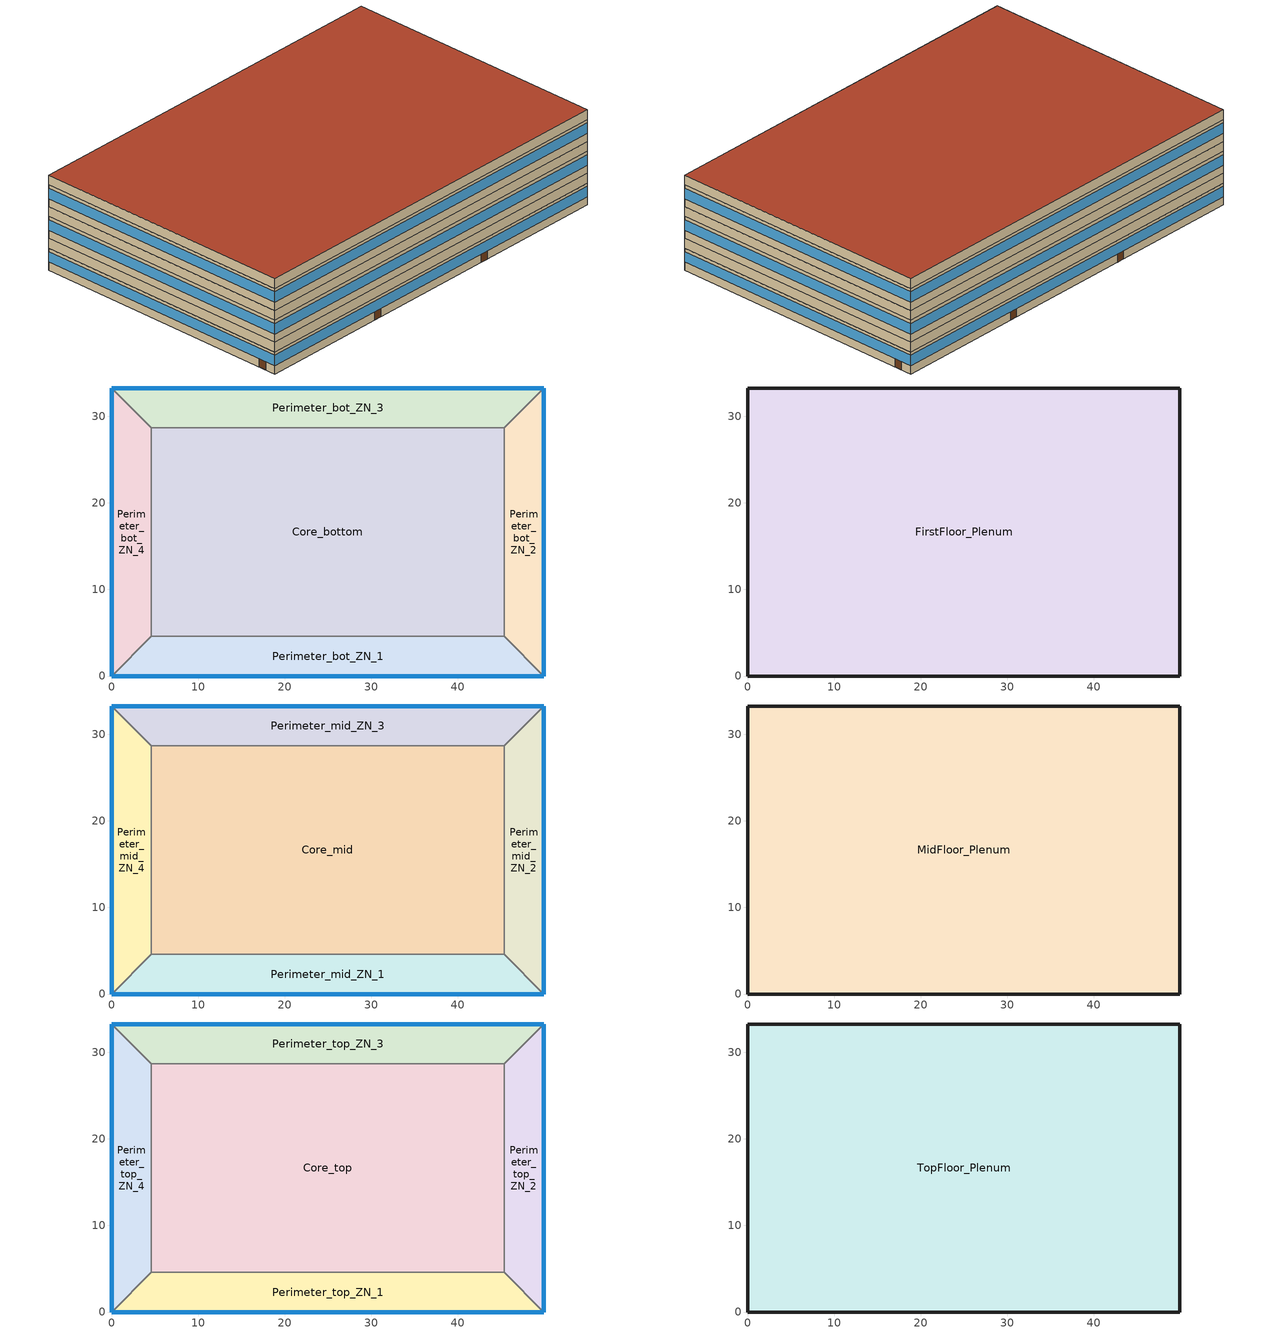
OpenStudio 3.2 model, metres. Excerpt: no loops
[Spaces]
Core_bottom
 floor ground (Foundation F 126 Perim 0 Area 98354): 45.34,28.7 45.34,4.57 4.57,4.57 4.57,28.7 z0
 wall to Perimeter_bot_ZN_1: 4.57,4.57 45.34,4.57 z0:2.74
 wall to Perimeter_bot_ZN_2: 45.34,4.57 45.34,28.7 z0:2.74
 wall to Perimeter_bot_ZN_4: 4.57,28.7 4.57,4.57 z0:2.74
 wall to Perimeter_bot_ZN_3: 45.34,28.7 4.57,28.7 z0:2.74
Perimeter_bot_ZN_2
 floor ground (Foundation F 126 Perim 3327 Area 13126): 49.91,33.27 49.91,0 45.34,4.57 45.34,28.7 z0
 wall outside: 49.91,0 49.91,33.27 z0:2.74
 wall to Perimeter_bot_ZN_1: 45.34,4.57 49.91,0 z0:2.74
 wall to Perimeter_bot_ZN_3: 49.91,33.27 45.34,28.7 z0:2.74
 window: 49.91,0 49.91,33.27 z1.02:2.33
 door: 49.91,30.99 49.91,31.9 z0:2.13
Perimeter_bot_ZN_3
 floor ground (Foundation F 126 Perim 4991 Area 20734): 49.91,33.27 45.34,28.7 4.57,28.7 0,33.27 z0
 wall outside: 49.91,33.27 0,33.27 z0:2.74
 wall to Perimeter_bot_ZN_4: 0,33.27 4.57,28.7 z0:2.74
 window: 49.91,33.27 0,33.27 z1.02:2.33
 door: 33.94,33.27 33.03,33.27 / 16.84,33.27 15.93,33.27 z0:2.13
Perimeter_bot_ZN_1
 floor ground (Foundation F 126 Perim 4991 Area 20734): 45.34,4.57 49.91,0 0,0 4.57,4.57 z0
 wall outside: 0,0 49.91,0 z0:2.74
 wall to Perimeter_bot_ZN_4: 4.57,4.57 0,0 z0:2.74
 window: 0,0 49.91,0 z1.02:2.33
 door: 15.98,0 16.9,0 / 33.01,0 33.93,0 z0:2.13
Perimeter_bot_ZN_4
 floor ground (Foundation F 126 Perim 3327 Area 13125): 0,33.27 4.57,28.7 4.57,4.57 0,0 z0
 wall outside: 0,33.27 0,0 z0:2.74
 window: 0,33.27 0,0 z1.02:2.33
 door: 0,2.28 0,1.37 z0:2.13
FirstFloor_Plenum
 floor to Perimeter_bot_ZN_3: 49.91,33.27 45.34,28.7 4.57,28.7 0,33.27 z2.74
 floor to Perimeter_bot_ZN_1: 45.34,4.57 49.91,0 0,0 4.57,4.57 z2.74
 floor to Core_bottom: 45.34,28.7 45.34,4.57 4.57,4.57 4.57,28.7 z2.74
 floor to Perimeter_bot_ZN_4: 0,33.27 4.57,28.7 4.57,4.57 0,0 z2.74
 floor to Perimeter_bot_ZN_2: 49.91,33.27 49.91,0 45.34,4.57 45.34,28.7 z2.74
 wall outside: 0,33.27 0,0 49.91,0 49.91,33.27 0,33.27 z2.74:3.96
Perimeter_mid_ZN_4
 floor to FirstFloor_Plenum: 0,33.27 4.57,28.7 4.57,4.57 0,0 z3.96
 wall outside: 0,33.27 0,0 z3.96:6.71
 wall to Perimeter_mid_ZN_3: 4.57,28.7 0,33.27 z3.96:6.71
 wall to Core_mid: 4.57,4.57 4.57,28.7 z3.96:6.71
 wall to Perimeter_mid_ZN_1: 0,0 4.57,4.57 z3.96:6.71
 window: 0,33.27 0,0 z4.98:6.29
Perimeter_mid_ZN_1
 floor to FirstFloor_Plenum: 45.34,4.57 49.91,0 0,0 4.57,4.57 z3.96
 wall outside: 0,0 49.91,0 z3.96:6.71
 wall to Core_mid: 45.34,4.57 4.57,4.57 z3.96:6.71
 wall to Perimeter_mid_ZN_2: 49.91,0 45.34,4.57 z3.96:6.71
 window: 0,0 49.91,0 z4.98:6.29
Perimeter_mid_ZN_2
 floor to FirstFloor_Plenum: 49.91,33.27 49.91,0 45.34,4.57 45.34,28.7 z3.96
 wall outside: 49.91,0 49.91,33.27 z3.96:6.71
 wall to Perimeter_mid_ZN_3: 49.91,33.27 45.34,28.7 z3.96:6.71
 wall to Core_mid: 45.34,28.7 45.34,4.57 z3.96:6.71
 window: 49.91,0 49.91,33.27 z4.98:6.29
Core_mid
 floor to FirstFloor_Plenum: 45.34,28.7 45.34,4.57 4.57,4.57 4.57,28.7 z3.96
 wall to Perimeter_mid_ZN_3: 45.34,28.7 4.57,28.7 z3.96:6.71
Perimeter_mid_ZN_3
 floor to FirstFloor_Plenum: 49.91,33.27 45.34,28.7 4.57,28.7 0,33.27 z3.96
 wall outside: 49.91,33.27 0,33.27 z3.96:6.71
 window: 49.91,33.27 0,33.27 z4.98:6.29
MidFloor_Plenum
 floor to Perimeter_mid_ZN_3: 49.91,33.27 45.34,28.7 4.57,28.7 0,33.27 z6.71
 floor to Perimeter_mid_ZN_4: 0,33.27 4.57,28.7 4.57,4.57 0,0 z6.71
 floor to Core_mid: 45.34,28.7 45.34,4.57 4.57,4.57 4.57,28.7 z6.71
 floor to Perimeter_mid_ZN_2: 49.91,33.27 49.91,0 45.34,4.57 45.34,28.7 z6.71
 floor to Perimeter_mid_ZN_1: 45.34,4.57 49.91,0 0,0 4.57,4.57 z6.71
 wall outside: 0,33.27 0,0 49.91,0 49.91,33.27 0,33.27 z6.71:7.92
Perimeter_top_ZN_3
 floor to MidFloor_Plenum: 49.91,33.27 45.34,28.7 4.57,28.7 0,33.27 z7.92
 wall outside: 49.91,33.27 0,33.27 z7.92:10.67
 wall to Perimeter_top_ZN_4: 0,33.27 4.57,28.7 z7.92:10.67
 wall to Core_top: 4.57,28.7 45.34,28.7 z7.92:10.67
 wall to Perimeter_top_ZN_2: 45.34,28.7 49.91,33.27 z7.92:10.67
 window: 49.91,33.27 0,33.27 z8.95:10.25
Perimeter_top_ZN_4
 floor to MidFloor_Plenum: 0,33.27 4.57,28.7 4.57,4.57 0,0 z7.92
 wall outside: 0,33.27 0,0 z7.92:10.67
 wall to Perimeter_top_ZN_1: 0,0 4.57,4.57 z7.92:10.67
 wall to Core_top: 4.57,4.57 4.57,28.7 z7.92:10.67
 window: 0,33.27 0,0 z8.95:10.25
Core_top
 floor to MidFloor_Plenum: 45.34,28.7 45.34,4.57 4.57,4.57 4.57,28.7 z7.92
 wall to Perimeter_top_ZN_1: 4.57,4.57 45.34,4.57 z7.92:10.67
 wall to Perimeter_top_ZN_2: 45.34,4.57 45.34,28.7 z7.92:10.67
Perimeter_top_ZN_2
 floor to MidFloor_Plenum: 49.91,33.27 49.91,0 45.34,4.57 45.34,28.7 z7.92
 wall outside: 49.91,0 49.91,33.27 z7.92:10.67
 wall to Perimeter_top_ZN_1: 45.34,4.57 49.91,0 z7.92:10.67
 window: 49.91,0 49.91,33.27 z8.95:10.25
Perimeter_top_ZN_1
 floor to MidFloor_Plenum: 45.34,4.57 49.91,0 0,0 4.57,4.57 z7.92
 wall outside: 0,0 49.91,0 z7.92:10.67
 window: 0,0 49.91,0 z8.95:10.25
TopFloor_Plenum
 floor to Perimeter_top_ZN_4: 0,33.27 4.57,28.7 4.57,4.57 0,0 z10.67
 floor to Perimeter_top_ZN_2: 49.91,33.27 49.91,0 45.34,4.57 45.34,28.7 z10.67
 floor to Core_top: 45.34,28.7 45.34,4.57 4.57,4.57 4.57,28.7 z10.67
 floor to Perimeter_top_ZN_3: 49.91,33.27 45.34,28.7 4.57,28.7 0,33.27 z10.67
 floor to Perimeter_top_ZN_1: 45.34,4.57 49.91,0 0,0 4.57,4.57 z10.67
 wall outside: 0,33.27 0,0 49.91,0 49.91,33.27 0,33.27 z10.67:11.89
 roof outside: 49.91,0 49.91,33.27 0,33.27 0,0 z11.89
[Site]
Buffalo Niagara Intl AP_NY_USA: Latitude {deg}=42.93; Longitude {deg}=-78.73; Time Zone {hr}=-5; Elevation {m}=215; Terrain=City
[Building]
-MediumOffice-ASHRAE 169-2013-5A created: 2021-03-07 23:30:32 -0800: North Axis {deg}=0; Default Construction Set=90.1-2010 - MedOffice - ASHRAE 169-2013-5A; Standards Number of Stories=3; Standards Number of Above Ground Stories=3; Standards Building Type=MediumOffice
[ClimateZones]
Climate Zone Institution Name 1=ASHRAE; Climate Zone Document Name 1=ANSI/ASHRAE Standard 169; Climate Zone Document Year 1=2006; Climate Zone Value 1=5A
[Site:WaterMainsTemperature]
Calculation Method=Correlation; Annual Average Outdoor Air Temperature {C}=8.96667; Maximum Difference In Monthly Average Outdoor Air Temperatures {deltaC}=26.2
[SizingPeriod:DesignDay] Barometric Pressure {Pa}=98769; Sky Clearness=0; Rain Indicator=0; Snow Indicator=0; Day of Month=21; Daylight Saving Time Indicator=0; Humidity Indicating Type=Wetbulb; Dry-Bulb Temperature Range Modifier Type=DefaultMultipliers
Name | Maximum Dry-Bulb Temperature {C} | Daily Dry-Bulb Temperature Range {deltaC} | Humidity Indicating Conditions at Maximum Dry-Bulb | Wind Speed {m/s} | Wind Direction {deg} | Month | Day Type | Solar Model Indicator | ASHRAE Taub | ASHRAE Taud
Buffalo.Niagara.Intl.AP_NY_USA Ann Clg .4% Condns DB=>MWB | 30.3 | 9.3 | 21.8 | 5.7 | 240 | 7 | SummerDesignDay | ASHRAETau | 0.462 | 2.001
Buffalo.Niagara.Intl.AP_NY_USA Ann Htg 99.6% Condns DB | -16.3 | 0 | -16.3 | 5.1 | 270 | 1 | WinterDesignDay | ASHRAEClearSky
[Site:GroundTemperature:FCfactorMethod]
January Ground Temperature {C}=9.7; February Ground Temperature {C}=6; March Ground Temperature {C}=-2.2; April Ground Temperature {C}=-3.4; May Ground Temperature {C}=-4.2; June Ground Temperature {C}=2.7; July Ground Temperature {C}=7.5; August Ground Temperature {C}=13.7; September Ground Temperature {C}=18.6; October Ground Temperature {C}=22; November Ground Temperature {C}=20.7; December Ground Temperature {C}=16.5
[Material:NoMass] Thermal Absorptance=0.9; Solar Absorptance=0.7
Name | Roughness | Thermal Resistance {m2-K/W} | Visible Absorptance
CP02 CARPET PAD | VeryRough | 0.21648 | 0.8
Typical Insulation R-10.94 | Smooth | 1.92744 | 0.7
Typical Carpet Pad | Smooth | 0.21648 | 0.8
Typical Insulation R-13.45 | Smooth | 2.368 | 0.7
Typical Insulation R-19.72 | Smooth | 3.4722 | 0.7
Typical Insulation R-0.58 | Smooth | 0.101875 | 0.7
Typical Insulation R-1.15 | Smooth | 0.202527 | 0.7
[Material]
Name | Roughness | Thickness {m} | Conductivity {W/m-K} | Density {kg/m3} | Specific Heat {J/kg-K} | Thermal Absorptance | Solar Absorptance | Visible Absorptance
100mm Normalweight concrete floor | MediumSmooth | 0.1016 | 2.31 | 2322 | 832
G01 13mm gypsum board | Smooth | 0.0127 | 0.16 | 800 | 1090 | 0.9 | 0.7 | 0.5
4 in. Normalweight Concrete Floor | MediumRough | 0.1016 | 2.31 | 2322 | 832 | 0.9 | 0.7 | 0.7
25mm Stucco | Smooth | 0.0254 | 0.72 | 1856 | 840 | 0.9 | 0.7 | 0.7
5/8 in. Gypsum Board | MediumSmooth | 0.0159 | 0.16 | 800 | 1090 | 0.9 | 0.7 | 0.7
Roof Membrane | VeryRough | 0.0095 | 0.16 | 1121.29 | 1460 | 0.9 | 0.7 | 0.7
Metal Roof Surface; F08 Metal surface | Smooth | 0.0008 | 45.28 | 7824 | 500 | 0.9 | 0.7 | 0.7
6 in. Normalweight Concrete Floor | MediumRough | 0.1524 | 2.31 | 2322 | 832 | 0.9 | 0.7 | 0.7
8 in. Concrete Block Basement Wall | MediumRough | 0.2032 | 1.326 | 1842 | 912 | 0.9 | 0.7 | 0.7
G05 25mm wood | MediumSmooth | 0.0254 | 0.15 | 608 | 1630 | 0.9 | 0.5 | 0.5
Acoustic Tile - 1/2 in. | MediumSmooth | 0.0127 | 0.0576335 | 288.332 | 795.492 |  | 0 | 0
Std Wood 6inch | MediumSmooth | 0.15 | 0.12 | 540 | 1210 | 0.9 | 0.7 | 0.7
[Construction:FfactorGroundFloor] F-Factor {W/m-K}=1.26344
Name | Area {m2} | PerimeterExposed {m}
Foundation F 126 Perim 0 Area 98354 | 983.537 | 0
Foundation F 126 Perim 3327 Area 13126 | 131.262 | 33.2738
Foundation F 126 Perim 4991 Area 20734 | 207.338 | 49.911
Foundation F 126 Perim 3327 Area 13125 | 131.254 | 33.2738
[DefaultConstructionSet]
Name | Default Exterior Surface Constructions | Default Interior Surface Constructions | Default Ground Contact Surface Constructions | Default Exterior SubSurface Constructions | Default Interior SubSurface Constructions | Interior Partition Construction
90.1-2010 - MedOffice - ASHRAE 169-2013-5A | Default Surface Constructions 1 | Default Surface Constructions 2 | Default Surface Constructions 3 | Default Sub Surface Constructions 1 | Default Sub Surface Constructions 2 | Typical Interior Partition
90.1-2010 - MedOffice - Plenum - ASHRAE 169-2013-5A | Default Surface Constructions 4 | Default Surface Constructions 5 | Default Surface Constructions 6 | Default Sub Surface Constructions 3 | Default Sub Surface Constructions 4
[DefaultSurfaceConstructions]
Name | Floor Construction | Wall Construction | Roof Ceiling Construction
Default Surface Constructions 1 | Typical Insulated Exterior Mass Floor R-13.51 | Typical Insulated Steel Framed Exterior Wall R-15.63 | Typical IEAD Roof R-20.83
Default Surface Constructions 2 | Typical Interior Floor | Typical Interior Wall | Typical Interior Ceiling
Default Surface Constructions 3 | Typical Insulated Carpeted 6in Slab Floor | Typical Insulated Basement Mass Wall
Default Surface Constructions 4; Default Surface Constructions 6
Default Surface Constructions 5 | Plenum Acoustical Tile
[Construction]
Typical Insulated Exterior Mass Floor R-13.51: Typical Insulation R-10.94, 4 in. Normalweight Concrete Floor, Typical Carpet Pad
Typical Insulated Steel Framed Exterior Wall R-15.63: 25mm Stucco, 5/8 in. Gypsum Board, Typical Insulation R-13.45, 5/8 in. Gypsum Board
Typical IEAD Roof R-20.83: Roof Membrane, Typical Insulation R-19.72, Metal Roof Surface
Typical Interior Floor: 100mm Normalweight concrete floor, CP02 CARPET PAD
Typical Interior Wall: G01 13mm gypsum board, G01 13mm gypsum board
Typical Interior Ceiling: CP02 CARPET PAD, 100mm Normalweight concrete floor
Typical Insulated Carpeted 6in Slab Floor: 6 in. Normalweight Concrete Floor, Typical Carpet Pad
Typical Insulated Basement Mass Wall: 8 in. Concrete Block Basement Wall
U 0.52 SHGC 0.40 Dbl Ref-D Clr 6mm/13mm Air: REF D CLEAR 6MM, AIR 13MM, CLEAR 6MM
Typical Insulated Metal Door R-1.43: F08 Metal surface, Typical Insulation R-0.58
U 0.72 SHGC 0.25 Sgl Ref-B-M Tint 6mm: REF B TINT MID 6MM
Typical Overhead Door R-2.0: Typical Insulation R-1.15
U 1.17 SHGC 0.49 Sgl Ref-D Clr 6mm: REF D CLEAR 6MM
Typical Interior Window: Clear 3mm
Typical Interior Door; Typical Interior Partition: G05 25mm wood
Plenum Acoustical Tile: Acoustic Tile - 1/2 in.
InteriorFurnishings: Std Wood 6inch
[DefaultSubSurfaceConstructions]
Name | Fixed Window Construction | Operable Window Construction | Door Construction | Glass Door Construction | Overhead Door Construction | Skylight Construction | Tubular Daylight Dome Construction | Tubular Daylight Diffuser Construction
Default Sub Surface Constructions 1 | U 0.52 SHGC 0.40 Dbl Ref-D Clr 6mm/13mm Air | U 0.52 SHGC 0.40 Dbl Ref-D Clr 6mm/13mm Air | Typical Insulated Metal Door R-1.43 | U 0.72 SHGC 0.25 Sgl Ref-B-M Tint 6mm | Typical Overhead Door R-2.0 | U 1.17 SHGC 0.49 Sgl Ref-D Clr 6mm | Typical Interior Window | Typical Interior Window
Default Sub Surface Constructions 2 | Typical Interior Window | Typical Interior Window | Typical Interior Door
Default Sub Surface Constructions 3; Default Sub Surface Constructions 4
[WindowMaterial:Glazing] Optical Data Type=SpectralAverage; Infrared Transmittance at Normal Incidence=0; Front Side Infrared Hemispherical Emissivity=0.84; Conductivity {W/m-K}=0.9; Dirt Correction Factor for Solar and Visible Transmittance=1; Solar Diffusing=No
Name | Thickness {m} | Solar Transmittance at Normal Incidence | Front Side Solar Reflectance at Normal Incidence | Back Side Solar Reflectance at Normal Incidence | Visible Transmittance at Normal Incidence | Front Side Visible Reflectance at Normal Incidence | Back Side Visible Reflectance at Normal Incidence | Back Side Infrared Hemispherical Emissivity
REF D CLEAR 6MM | 0.006 | 0.429 | 0.308 | 0.379 | 0.334 | 0.453 | 0.505 | 0.82
CLEAR 6MM | 0.006 | 0.775 | 0.071 | 0.071 | 0.881 | 0.08 | 0.08 | 0.84
REF B TINT MID 6MM | 0.006 | 0.1 | 0.11 | 0.41 | 0.13 | 0.1 | 0.32 | 0.45
Clear 3mm | 0.003 | 0.837 | 0.075 | 0.075 | 0.898 | 0.081 | 0.081 | 0.84
[WindowMaterial:Gas]
AIR 13MM: Gas Type=Air; Thickness {m}=0.0127
[Space]
Name | Space Type | Building Story | Thermal Zone | Part of Total Floor Area
Perimeter_mid_ZN_4 | Office WholeBuilding - Md Office | Building Story 2 | Perimeter_mid_ZN_4 ZN | Yes
Core_bottom | Office WholeBuilding - Md Office | Building Story 1 | Core_bottom ZN | Yes
FirstFloor_Plenum | Plenum | Building Story 1 | FirstFloor_Plenum ZN | No
TopFloor_Plenum | Plenum | Building Story 3 | TopFloor_Plenum ZN | No
Perimeter_top_ZN_3 | Office WholeBuilding - Md Office | Building Story 3 | Perimeter_top_ZN_3 ZN | Yes
Perimeter_bot_ZN_2 | Office WholeBuilding - Md Office | Building Story 1 | Perimeter_bot_ZN_2 ZN | Yes
MidFloor_Plenum | Plenum | Building Story 2 | MidFloor_Plenum ZN | No
Perimeter_mid_ZN_1 | Office WholeBuilding - Md Office | Building Story 2 | Perimeter_mid_ZN_1 ZN | Yes
Perimeter_bot_ZN_1 | Office WholeBuilding - Md Office | Building Story 1 | Perimeter_bot_ZN_1 ZN | Yes
Perimeter_bot_ZN_3 | Office WholeBuilding - Md Office | Building Story 1 | Perimeter_bot_ZN_3 ZN | Yes
Perimeter_mid_ZN_2 | Office WholeBuilding - Md Office | Building Story 2 | Perimeter_mid_ZN_2 ZN | Yes
Perimeter_top_ZN_4 | Office WholeBuilding - Md Office | Building Story 3 | Perimeter_top_ZN_4 ZN | Yes
Perimeter_bot_ZN_4 | Office WholeBuilding - Md Office | Building Story 1 | Perimeter_bot_ZN_4 ZN | Yes
Core_top | Office WholeBuilding - Md Office | Building Story 3 | Core_top ZN | Yes
Perimeter_top_ZN_2 | Office WholeBuilding - Md Office | Building Story 3 | Perimeter_top_ZN_2 ZN | Yes
Perimeter_top_ZN_1 | Office WholeBuilding - Md Office | Building Story 3 | Perimeter_top_ZN_1 ZN | Yes
Core_mid | Office WholeBuilding - Md Office | Building Story 2 | Core_mid ZN | Yes
Perimeter_mid_ZN_3 | Office WholeBuilding - Md Office | Building Story 2 | Perimeter_mid_ZN_3 ZN | Yes
[BuildingStory]
Name | Nominal Z Coordinate {m}
Building Story 1 | 0
Building Story 2 | 3.9624
Building Story 3 | 7.9248
[SpaceType]
Name | Default Schedule Set | Design Specification Outdoor Air Object | Standards Building Type | Standards Space Type | Default Construction Set
Office WholeBuilding - Md Office | Office WholeBuilding - Md Office Schedule Set | Office WholeBuilding - Md Office Ventilation | Office | WholeBuilding - Md Office
Plenum | Plenum Schedule Set |  |  | Plenum | 90.1-2010 - MedOffice - Plenum - ASHRAE 169-2013-5A
[People:Definition]
Office WholeBuilding - Md Office People Definition: Number of People Calculation Method=People/Area; People per Space Floor Area {person/m2}=0.0538196; Fraction Radiant=0.3
[People]
Office WholeBuilding - Md Office People: People Definition=Office WholeBuilding - Md Office People Definition; Space or SpaceType=Office WholeBuilding - Md Office; Work Efficiency Schedule=Work Efficiency Schedule; Clothing Insulation Schedule=Clothing Schedule; Air Velocity Schedule=Air Velocity Schedule; Multiplier=1
[Lights:Definition]
Office WholeBuilding - Md Office Lights Definition: Design Level Calculation Method=Watts/Area; Watts per Space Floor Area {W/m2}=9.68752; Fraction Radiant=0.7; Fraction Visible=0.2; Return Air Fraction=0
[Lights]
Office WholeBuilding - Md Office Lights: Lights Definition=Office WholeBuilding - Md Office Lights Definition; Space or SpaceType=Office WholeBuilding - Md Office; Fraction Replaceable=1
[ElectricEquipment:Definition] Fraction Radiant=0.5
Name | Design Level Calculation Method | Watts per Space Floor Area {W/m2} | Fraction Latent | Fraction Lost | Design Level {W}
Office WholeBuilding - Md Office Elec Equip Definition | Watts/Area | 8.07293 | 0 | 0
Elevator Lift Motor | EquipmentLevel |  |  |  | 16055
Elevator Fan | EquipmentLevel |  |  |  | 74.7252
Elevator Lights | EquipmentLevel |  |  |  | 32.3486
[ElectricEquipment]
Name | Electric Equipment Definition | Space or SpaceType | Schedule | Multiplier
Office WholeBuilding - Md Office Elec Equip | Office WholeBuilding - Md Office Elec Equip Definition | Office WholeBuilding - Md Office
2 Elevator Lift Motors | Elevator Lift Motor | Core_bottom | OfficeMedium BLDG_ELEVATORS | 2
2 Elevator Fans | Elevator Fan | Core_bottom | OfficeMedium ELEV_LIGHT_FAN_SCH_ADD_DF | 2
2 Elevator Lights | Elevator Lights | Core_bottom | OfficeMedium ELEV_LIGHT_FAN_SCH_ADD_DF | 2
[DesignSpecification:OutdoorAir]
Office WholeBuilding - Md Office Ventilation: Outdoor Air Method=Sum; Outdoor Air Flow per Floor Area {m3/s-m2}=0.0004318
[DefaultScheduleSet]
Name | Number of People Schedule | People Activity Level Schedule | Lighting Schedule | Electric Equipment Schedule | Infiltration Schedule
Office WholeBuilding - Md Office Schedule Set | OfficeMedium BLDG_OCC_SCH | OfficeMedium ACTIVITY_SCH | OfficeMedium BLDG_LIGHT_SCH_2010 | OfficeMedium BLDG_EQUIP_SCH_2010 | OfficeMedium INFIL_SCH_PNNL
Plenum Schedule Set
[ThermostatSetpoint:DualSetpoint]
Name | Heating Setpoint Temperature Schedule | Cooling Setpoint Temperature Schedule
Office WholeBuilding - Md Office Thermostat 1; Office WholeBuilding - Md Office Thermostat 2; Office WholeBuilding - Md Office Thermostat 3; Office WholeBuilding - Md Office Thermostat 4; Office WholeBuilding - Md Office Thermostat 5; Office WholeBuilding - Md Office Thermostat 6; Office WholeBuilding - Md Office Thermostat 7; Office WholeBuilding - Md Office Thermostat 8; Office WholeBuilding - Md Office Thermostat 9; Office WholeBuilding - Md Office Thermostat 10; Office WholeBuilding - Md Office Thermostat 11; Office WholeBuilding - Md Office Thermostat 12; Office WholeBuilding - Md Office Thermostat 13; Office WholeBuilding - Md Office Thermostat 14; Office WholeBuilding - Md Office Thermostat 15 | OfficeMedium HTGSETP_SCH_PACU_VAV_bot | OfficeMedium CLGSETP_SCH_NO_SETBACK
Plenum Thermostat 1; Plenum Thermostat 2; Plenum Thermostat 3
[SpaceInfiltration:DesignFlowRate]
Name | Space or SpaceType | Schedule | Design Flow Rate Calculation Method | Flow per Exterior Surface Area {m3/s-m2} | Constant Term Coefficient | Temperature Term Coefficient | Velocity Term Coefficient | Velocity Squared Term Coefficient | Design Flow Rate {m3/s}
FirstFloor_Plenum Infiltration | FirstFloor_Plenum | OfficeMedium INFIL_SCH_PNNL | Flow/ExteriorArea | 0.000569573 | 0 | 0 | 0.224 | 0
MidFloor_Plenum Infiltration | MidFloor_Plenum | OfficeMedium INFIL_SCH_PNNL | Flow/ExteriorArea | 0.000569573 | 0 | 0 | 0.224 | 0
Perimeter_bot_ZN_1 Infiltration | Perimeter_bot_ZN_1 | OfficeMedium INFIL_SCH_PNNL | Flow/ExteriorArea | 0.000569573 | 0 | 0 | 0.224 | 0
Perimeter_bot_ZN_2 Infiltration | Perimeter_bot_ZN_2 | OfficeMedium INFIL_SCH_PNNL | Flow/ExteriorArea | 0.000569573 | 0 | 0 | 0.224 | 0
Perimeter_bot_ZN_3 Infiltration | Perimeter_bot_ZN_3 | OfficeMedium INFIL_SCH_PNNL | Flow/ExteriorArea | 0.000569573 | 0 | 0 | 0.224 | 0
Perimeter_bot_ZN_4 Infiltration | Perimeter_bot_ZN_4 | OfficeMedium INFIL_SCH_PNNL | Flow/ExteriorArea | 0.000569573 | 0 | 0 | 0.224 | 0
Perimeter_mid_ZN_1 Infiltration | Perimeter_mid_ZN_1 | OfficeMedium INFIL_SCH_PNNL | Flow/ExteriorArea | 0.000569573 | 0 | 0 | 0.224 | 0
Perimeter_mid_ZN_2 Infiltration | Perimeter_mid_ZN_2 | OfficeMedium INFIL_SCH_PNNL | Flow/ExteriorArea | 0.000569573 | 0 | 0 | 0.224 | 0
Perimeter_mid_ZN_3 Infiltration | Perimeter_mid_ZN_3 | OfficeMedium INFIL_SCH_PNNL | Flow/ExteriorArea | 0.000569573 | 0 | 0 | 0.224 | 0
Perimeter_mid_ZN_4 Infiltration | Perimeter_mid_ZN_4 | OfficeMedium INFIL_SCH_PNNL | Flow/ExteriorArea | 0.000569573 | 0 | 0 | 0.224 | 0
Perimeter_top_ZN_1 Infiltration | Perimeter_top_ZN_1 | OfficeMedium INFIL_SCH_PNNL | Flow/ExteriorArea | 0.000569573 | 0 | 0 | 0.224 | 0
Perimeter_top_ZN_2 Infiltration | Perimeter_top_ZN_2 | OfficeMedium INFIL_SCH_PNNL | Flow/ExteriorArea | 0.000569573 | 0 | 0 | 0.224 | 0
Perimeter_top_ZN_3 Infiltration | Perimeter_top_ZN_3 | OfficeMedium INFIL_SCH_PNNL | Flow/ExteriorArea | 0.000569573 | 0 | 0 | 0.224 | 0
Perimeter_top_ZN_4 Infiltration | Perimeter_top_ZN_4 | OfficeMedium INFIL_SCH_PNNL | Flow/ExteriorArea | 0.000569573 | 0 | 0 | 0.224 | 0
TopFloor_Plenum Infiltration | TopFloor_Plenum | OfficeMedium INFIL_SCH_PNNL | Flow/ExteriorArea | 6.19946e-05 | 0 | 0 | 0.224 | 0
entry door Infiltration | Perimeter_bot_ZN_1 | OfficeMedium INFIL_Door_Opening_SCH | Flow/Space |  |  |  |  |  | 0.67866
[ThermalZone] Use Ideal Air Loads=No
Name | Thermostat | Primary Daylighting Control | Fraction of Zone Controlled by Primary Daylighting Control | Secondary Daylighting Control | Fraction of Zone Controlled by Secondary Daylighting Control
Core_bottom ZN | Office WholeBuilding - Md Office Thermostat 1
Core_mid ZN | Office WholeBuilding - Md Office Thermostat 2
Core_top ZN | Office WholeBuilding - Md Office Thermostat 3
FirstFloor_Plenum ZN | Plenum Thermostat 1
MidFloor_Plenum ZN | Plenum Thermostat 2
Perimeter_bot_ZN_1 ZN | Office WholeBuilding - Md Office Thermostat 4 | Perimeter_bot_ZN_1 Daylt Sensor 1 | 0.08 | Perimeter_bot_ZN_1 Daylt Sensor 2 | 0.46
Perimeter_bot_ZN_2 ZN | Office WholeBuilding - Md Office Thermostat 5 | Perimeter_bot_ZN_2 Daylt Sensor 1 | 0.43 | Perimeter_bot_ZN_2 Daylt Sensor 2 | 0.12
Perimeter_bot_ZN_3 ZN | Office WholeBuilding - Md Office Thermostat 6 | Perimeter_bot_ZN_3 Daylt Sensor 1 | 0.46 | Perimeter_bot_ZN_3 Daylt Sensor 2 | 0.08
Perimeter_bot_ZN_4 ZN | Office WholeBuilding - Md Office Thermostat 7 | Perimeter_bot_ZN_4 Daylt Sensor 1 | 0.43 | Perimeter_bot_ZN_4 Daylt Sensor 2 | 0.12
Perimeter_mid_ZN_1 ZN | Office WholeBuilding - Md Office Thermostat 8 | Perimeter_mid_ZN_1 Daylt Sensor 1 | 0.08 | Perimeter_mid_ZN_1 Daylt Sensor 2 | 0.46
Perimeter_mid_ZN_2 ZN | Office WholeBuilding - Md Office Thermostat 9 | Perimeter_mid_ZN_2 Daylt Sensor 1 | 0.43 | Perimeter_mid_ZN_2 Daylt Sensor 2 | 0.12
Perimeter_mid_ZN_3 ZN | Office WholeBuilding - Md Office Thermostat 10 | Perimeter_mid_ZN_3 Daylt Sensor 1 | 0.46 | Perimeter_mid_ZN_3 Daylt Sensor 2 | 0.08
Perimeter_mid_ZN_4 ZN | Office WholeBuilding - Md Office Thermostat 11 | Perimeter_mid_ZN_4 Daylt Sensor 1 | 0.43 | Perimeter_mid_ZN_4 Daylt Sensor 2 | 0.12
Perimeter_top_ZN_1 ZN | Office WholeBuilding - Md Office Thermostat 12 | Perimeter_top_ZN_1 Daylt Sensor 1 | 0.08 | Perimeter_top_ZN_1 Daylt Sensor 2 | 0.46
Perimeter_top_ZN_2 ZN | Office WholeBuilding - Md Office Thermostat 13 | Perimeter_top_ZN_2 Daylt Sensor 1 | 0.43 | Perimeter_top_ZN_2 Daylt Sensor 2 | 0.12
Perimeter_top_ZN_3 ZN | Office WholeBuilding - Md Office Thermostat 14 | Perimeter_top_ZN_3 Daylt Sensor 1 | 0.46 | Perimeter_top_ZN_3 Daylt Sensor 2 | 0.08
Perimeter_top_ZN_4 ZN | Office WholeBuilding - Md Office Thermostat 15 | Perimeter_top_ZN_4 Daylt Sensor 1 | 0.43 | Perimeter_top_ZN_4 Daylt Sensor 2 | 0.12
TopFloor_Plenum ZN | Plenum Thermostat 3
[Sizing:Zone] Zone Cooling Design Supply Air Temperature Input Method=SupplyAirTemperature; Zone Cooling Design Supply Air Temperature {C}=14; Zone Cooling Design Supply Air Temperature Difference {deltaC}=11.11; Zone Heating Design Supply Air Temperature Input Method=SupplyAirTemperature; Zone Heating Design Supply Air Temperature {C}=40; Zone Heating Design Supply Air Temperature Difference {deltaC}=11.11; Zone Cooling Design Supply Air Humidity Ratio {kg-H2O/kg-air}=0.0085; Zone Heating Design Supply Air Humidity Ratio {kg-H2O/kg-air}=0.008; Cooling Design Air Flow Method=DesignDay; Heating Design Air Flow Method=DesignDay; Account for Dedicated Outdoor Air System=No; Dedicated Outdoor Air System Control Strategy=NeutralSupplyAir; Dedicated Outdoor Air Low Setpoint Temperature for Design {C}=autosize; Dedicated Outdoor Air High Setpoint Temperature for Design {C}=autosize
FirstFloor_Plenum ZN; MidFloor_Plenum ZN; TopFloor_Plenum ZN
[AvailabilityManager:NightCycle] Applicability Schedule=Always On Discrete; Control Type=CycleOnAny; Thermostat Tolerance {deltaC}=1; Cycling Run Time {s}=1800
Availability Manager Night Cycle 1; Availability Manager Night Cycle 2; Availability Manager Night Cycle 3
[AirLoopHVAC:ReturnPlenum]
Name | ThermalZone
Air Loop HVAC Return Plenum 1 | FirstFloor_Plenum ZN
Air Loop HVAC Return Plenum 2 | MidFloor_Plenum ZN
Air Loop HVAC Return Plenum 3 | TopFloor_Plenum ZN
[EnergyManagementSystem:Sensor]
Name | Output Variable or Output Meter | Output Variable or Output Meter Index Key
Facility_Int_LTG | InteriorLights:Electricity
OAT; OAT_1; OAT_2 | Site Outdoor Air Drybulb Temperature | Environment
[EnergyManagementSystem:Program]
Transformer_Load_Prog: SET Wired_LTG = Facility_Int_LTG*0.0281
SYS5ZonePVAVOptimumStartProg0: IF DaylightSavings==0 && DayOfWeek>1 && Hour==5 && OAT<23.9 && OAT>1.7; SET SYS5ZonePVAVClgSch0 = 29.4; SET SYS5ZonePVAVHtgSch0 = 15.6; ELSEIF DaylightSavings==0 && DayOfWeek==1 && Hour==7 && OAT<23.9 && OAT>1.7; SET SYS5ZonePVAVClgSch0 = 29.4; SET SYS5ZonePVAVHtgSch0 = 15.6; ELSEIF DaylightSavings==1 && DayOfWeek>1 && Hour==4 && OAT<23.9 && OAT>1.7; SET SYS5ZonePVAVClgSch0 = 29.4; SET SYS5ZonePVAVHtgSch0 = 15.6; ELSEIF DaylightSavings==1 && DayOfWeek==1 && Hour==6 && OAT<23.9 && OAT>1.7; SET SYS5ZonePVAVClgSch0 = 29.4; SET SYS5ZonePVAVHtgSch0 = 15.6; ELSE; SET SYS5ZonePVAVClgSch0 = NULL; SET SYS5ZonePVAVHtgSch0 = NULL; ENDIF
SYS5ZonePVAV1OptimumStartProg0: IF DaylightSavings==0 && DayOfWeek>1 && Hour==5 && OAT_1<23.9 && OAT_1>1.7; SET SYS5ZonePVAV1ClgSch0 = 29.4; SET SYS5ZonePVAV1HtgSch0 = 15.6; ELSEIF DaylightSavings==0 && DayOfWeek==1 && Hour==7 && OAT_1<23.9 && OAT_1>1.7; SET SYS5ZonePVAV1ClgSch0 = 29.4; SET SYS5ZonePVAV1HtgSch0 = 15.6; ELSEIF DaylightSavings==1 && DayOfWeek>1 && Hour==4 && OAT_1<23.9 && OAT_1>1.7; SET SYS5ZonePVAV1ClgSch0 = 29.4; SET SYS5ZonePVAV1HtgSch0 = 15.6; ELSEIF DaylightSavings==1 && DayOfWeek==1 && Hour==6 && OAT_1<23.9 && OAT_1>1.7; SET SYS5ZonePVAV1ClgSch0 = 29.4; SET SYS5ZonePVAV1HtgSch0 = 15.6; ELSE; SET SYS5ZonePVAV1ClgSch0 = NULL; SET SYS5ZonePVAV1HtgSch0 = NULL; ENDIF
SYS5ZonePVAV2OptimumStartProg0: IF DaylightSavings==0 && DayOfWeek>1 && Hour==5 && OAT_2<23.9 && OAT_2>1.7; SET SYS5ZonePVAV2ClgSch0 = 29.4; SET SYS5ZonePVAV2HtgSch0 = 15.6; ELSEIF DaylightSavings==0 && DayOfWeek==1 && Hour==7 && OAT_2<23.9 && OAT_2>1.7; SET SYS5ZonePVAV2ClgSch0 = 29.4; SET SYS5ZonePVAV2HtgSch0 = 15.6; ELSEIF DaylightSavings==1 && DayOfWeek>1 && Hour==4 && OAT_2<23.9 && OAT_2>1.7; SET SYS5ZonePVAV2ClgSch0 = 29.4; SET SYS5ZonePVAV2HtgSch0 = 15.6; ELSEIF DaylightSavings==1 && DayOfWeek==1 && Hour==6 && OAT_2<23.9 && OAT_2>1.7; SET SYS5ZonePVAV2ClgSch0 = 29.4; SET SYS5ZonePVAV2HtgSch0 = 15.6; ELSE; SET SYS5ZonePVAV2ClgSch0 = NULL; SET SYS5ZonePVAV2HtgSch0 = NULL; ENDIF
[EnergyManagementSystem:ProgramCallingManager]
Transformer_Load_Prog_Manager: AfterPredictorAfterHVACManagers; Transformer_Load_Prog
SYS5ZonePVAVOptimumStartCallingManager0: BeginTimestepBeforePredictor; SYS5ZonePVAVOptimumStartProg0
SYS5ZonePVAV1OptimumStartCallingManager0: BeginTimestepBeforePredictor; SYS5ZonePVAV1OptimumStartProg0
SYS5ZonePVAV2OptimumStartCallingManager0: BeginTimestepBeforePredictor; SYS5ZonePVAV2OptimumStartProg0
[EnergyManagementSystem:OutputVariable]
Wired_LTG: EMS Variable=Wired_LTG; Type of Data in Variable=Summed; Update Frequency=ZoneTimeStep; Units=J
[ElectricLoadCenter:Transformer]
Transformer_1: Availability Schedule=Always On Discrete; Transformer Usage=PowerInFromGrid; Rated Capacity {VA}=45000; Phase=3; Conductor Material=Aluminum; Full Load Temperature Rise {C}=150; Fraction of Eddy Current Losses=0.1; Performance Input Method=NominalEfficiency; Nameplate Efficiency=0.977; Per Unit Load for Nameplate Efficiency=0.35; Reference Temperature for Nameplate Efficiency {C}=75; Consider Transformer Loss for Utility Cost=Yes; Meter Name 1=Wired_LTG_Electricity; Meter Name 2=Wired_Int_EQUIP
[InternalMass:Definition]
Internal Mass Definition 1: Construction=InteriorFurnishings; Design Level Calculation Method=SurfaceArea/Area; Surface Area per Space Floor Area=2
[InternalMass] Internal Mass Definition=Internal Mass Definition 1; Multiplier=1
Name | Space or SpaceType
Perimeter_mid_ZN_4 Mass | Perimeter_mid_ZN_4
Core_bottom Mass | Core_bottom
Perimeter_mid_ZN_1 Mass | Perimeter_mid_ZN_1
MidFloor_Plenum Mass | MidFloor_Plenum
TopFloor_Plenum Mass | TopFloor_Plenum
FirstFloor_Plenum Mass | FirstFloor_Plenum
Perimeter_top_ZN_3 Mass | Perimeter_top_ZN_3
Perimeter_bot_ZN_2 Mass | Perimeter_bot_ZN_2
Perimeter_bot_ZN_1 Mass | Perimeter_bot_ZN_1
Perimeter_bot_ZN_3 Mass | Perimeter_bot_ZN_3
Perimeter_mid_ZN_2 Mass | Perimeter_mid_ZN_2
Perimeter_top_ZN_4 Mass | Perimeter_top_ZN_4
Perimeter_bot_ZN_4 Mass | Perimeter_bot_ZN_4
Core_top Mass | Core_top
Perimeter_top_ZN_2 Mass | Perimeter_top_ZN_2
Perimeter_top_ZN_1 Mass | Perimeter_top_ZN_1
Core_mid Mass | Core_mid
Perimeter_mid_ZN_3 Mass | Perimeter_mid_ZN_3
[Exterior:Lights:Definition]
Name | Design Level {W}
Occ Sensing Exterior Lights Def | 7402.3
NonDimming Exterior Lights Def | 519.2
[Exterior:Lights] Control Option=AstronomicalClock
Name | Exterior Lights Definition | Schedule
Occ Sensing Exterior Lights Def | Occ Sensing Exterior Lights Def | OfficeMedium Exterior_lighting_schedule_b
NonDimming Exterior Lights Def | NonDimming Exterior Lights Def | OfficeMedium Exterior_lighting_schedule_a
[EnergyManagementSystem:Actuator] Actuated Component Type=Schedule:Year; Actuated Component Control Type=Schedule Value
Name | Actuated Component
SYS5ZonePVAVHtgSch0; SYS5ZonePVAV1HtgSch0; SYS5ZonePVAV2HtgSch0 | OfficeMedium HTGSETP_SCH_PACU_VAV_bot
SYS5ZonePVAVClgSch0; SYS5ZonePVAV1ClgSch0; SYS5ZonePVAV2ClgSch0 | OfficeMedium CLGSETP_SCH_NO_SETBACK
[Daylighting:Control] Lighting Control Type=Stepped; Minimum Input Power Fraction for Continuous Dimming Control=0.3; Minimum Light Output Fraction for Continuous Dimming Control=0.2; Number of Stepped Control Steps=3; Probability Lighting will be Reset When Needed in Manual Stepped Control=1; Maximum Allowable Discomfort Glare Index=22
Name | Space | Position X-Coordinate {m} | Position Y-Coordinate {m} | Position Z-Coordinate {m} | Illuminance Setpoint {lux}
Perimeter_bot_ZN_1 Daylt Sensor 1 | Perimeter_bot_ZN_1 | 3.048 | 1.524 | 0.762 | 500
Perimeter_bot_ZN_2 Daylt Sensor 1 | Perimeter_bot_ZN_2 | 48.387 | 16.6369 | 0.762 | 500
Perimeter_bot_ZN_3 Daylt Sensor 1 | Perimeter_bot_ZN_3 | 24.9514 | 31.7498 | 0.762 | 500
Perimeter_bot_ZN_4 Daylt Sensor 1 | Perimeter_bot_ZN_4 | 1.524 | 16.6369 | 0.762 | 500
Perimeter_mid_ZN_1 Daylt Sensor 1 | Perimeter_mid_ZN_1 | 3.048 | 1.524 | 4.7244 | 500
Perimeter_mid_ZN_2 Daylt Sensor 1 | Perimeter_mid_ZN_2 | 48.387 | 16.6369 | 4.7244 | 500
Perimeter_mid_ZN_3 Daylt Sensor 1 | Perimeter_mid_ZN_3 | 24.9514 | 31.7498 | 4.7244 | 500
Perimeter_mid_ZN_4 Daylt Sensor 1 | Perimeter_mid_ZN_4 | 1.524 | 16.6369 | 4.7244 | 500
Perimeter_top_ZN_1 Daylt Sensor 1 | Perimeter_top_ZN_1 | 3.048 | 1.524 | 8.687 | 500
Perimeter_top_ZN_2 Daylt Sensor 1 | Perimeter_top_ZN_2 | 48.387 | 16.6369 | 8.687 | 500
Perimeter_top_ZN_3 Daylt Sensor 1 | Perimeter_top_ZN_3 | 24.9514 | 31.7498 | 8.687 | 500
Perimeter_top_ZN_4 Daylt Sensor 1 | Perimeter_top_ZN_4 | 1.524 | 16.6369 | 8.687 | 500
Perimeter_mid_ZN_4 Daylt Sensor 2 | Perimeter_mid_ZN_4 | 1.524 | 30.2514 | 4.7244 | 375
Perimeter_mid_ZN_1 Daylt Sensor 2 | Perimeter_mid_ZN_1 | 24.9555 | 1.524 | 4.7244 | 375
Perimeter_top_ZN_3 Daylt Sensor 2 | Perimeter_top_ZN_3 | 46.863 | 31.7498 | 8.687 | 375
Perimeter_bot_ZN_2 Daylt Sensor 2 | Perimeter_bot_ZN_2 | 48.387 | 3.048 | 0.762 | 375
Perimeter_bot_ZN_1 Daylt Sensor 2 | Perimeter_bot_ZN_1 | 24.9555 | 1.524 | 0.762 | 375
Perimeter_bot_ZN_3 Daylt Sensor 2 | Perimeter_bot_ZN_3 | 46.863 | 31.7498 | 0.762 | 375
Perimeter_mid_ZN_2 Daylt Sensor 2 | Perimeter_mid_ZN_2 | 48.387 | 3.048 | 4.7244 | 375
Perimeter_top_ZN_4 Daylt Sensor 2 | Perimeter_top_ZN_4 | 1.524 | 30.2514 | 8.687 | 375
Perimeter_bot_ZN_4 Daylt Sensor 2 | Perimeter_bot_ZN_4 | 1.524 | 30.2514 | 0.762 | 375
Perimeter_top_ZN_2 Daylt Sensor 2 | Perimeter_top_ZN_2 | 48.387 | 3.048 | 8.687 | 375
Perimeter_top_ZN_1 Daylt Sensor 2 | Perimeter_top_ZN_1 | 24.9555 | 1.524 | 8.687 | 375
Perimeter_mid_ZN_3 Daylt Sensor 2 | Perimeter_mid_ZN_3 | 46.863 | 31.7498 | 4.7244 | 375
[Schedule:Constant]
Always On Discrete: Value=1
[Schedule:Ruleset]
Name | Default Day Schedule | Summer Design Day Schedule | Winter Design Day Schedule
Clothing Schedule | Clothing Schedule Default Winter Clothes
Air Velocity Schedule | Air Velocity Schedule Default
Work Efficiency Schedule | Work Efficiency Schedule Default
OfficeMedium BLDG_OCC_SCH | OfficeMedium BLDG_OCC_SCH Default | OfficeMedium BLDG_OCC_SCH Summer Design Day | OfficeMedium BLDG_OCC_SCH Winter Design Day
OfficeMedium ACTIVITY_SCH | OfficeMedium ACTIVITY_SCH Default | OfficeMedium ACTIVITY_SCH Summer Design Day | OfficeMedium ACTIVITY_SCH Winter Design Day
OfficeMedium BLDG_LIGHT_SCH_2010 | Schedule Day 5 | OfficeMedium BLDG_LIGHT_SCH_2010 Summer Design Day | OfficeMedium BLDG_LIGHT_SCH_2010 Winter Design Day
OfficeMedium BLDG_EQUIP_SCH_2010 | Schedule Day 8 | OfficeMedium BLDG_EQUIP_SCH_2010 Summer Design Day | OfficeMedium BLDG_EQUIP_SCH_2010 Winter Design Day
OfficeMedium INFIL_SCH_PNNL | OfficeMedium INFIL_SCH_PNNL Default | OfficeMedium INFIL_SCH_PNNL Summer Design Day | OfficeMedium INFIL_SCH_PNNL Winter Design Day
OfficeMedium HTGSETP_SCH_PACU_VAV_bot | OfficeMedium HTGSETP_SCH_PACU_VAV_bot Default | OfficeMedium HTGSETP_SCH_PACU_VAV_bot Summer Design Day | OfficeMedium HTGSETP_SCH_PACU_VAV_bot Winter Design Day
OfficeMedium CLGSETP_SCH_NO_SETBACK | OfficeMedium CLGSETP_SCH_NO_SETBACK Default | OfficeMedium CLGSETP_SCH_NO_SETBACK Summer Design Day | OfficeMedium CLGSETP_SCH_NO_SETBACK Winter Design Day
OfficeMedium BLDG_ELEVATORS | Schedule Day 21 | OfficeMedium BLDG_ELEVATORS Summer Design Day | OfficeMedium BLDG_ELEVATORS Winter Design Day
OfficeMedium ELEV_LIGHT_FAN_SCH_ADD_DF | OfficeMedium ELEV_LIGHT_FAN_SCH_ADD_DF Default | OfficeMedium ELEV_LIGHT_FAN_SCH_ADD_DF Summer Design Day | OfficeMedium ELEV_LIGHT_FAN_SCH_ADD_DF Winter Design Day
OfficeMedium INFIL_Door_Opening_SCH | OfficeMedium INFIL_Door_Opening_SCH Default | OfficeMedium INFIL_Door_Opening_SCH Summer Design Day | OfficeMedium INFIL_Door_Opening_SCH Winter Design Day
OfficeMedium Exterior_lighting_schedule_b | OfficeMedium Exterior_lighting_schedule_b Default | OfficeMedium Exterior_lighting_schedule_b Summer Design Day | OfficeMedium Exterior_lighting_schedule_b Winter Design Day
OfficeMedium Exterior_lighting_schedule_a | OfficeMedium Exterior_lighting_schedule_a Default | OfficeMedium Exterior_lighting_schedule_a Summer Design Day | OfficeMedium Exterior_lighting_schedule_a Winter Design Day
[Schedule:Day]
Clothing Schedule Default Winter Clothes; OfficeMedium BLDG_LIGHT_SCH_2010 Summer Design Day; OfficeMedium BLDG_EQUIP_SCH_2010 Summer Design Day; OfficeMedium INFIL_SCH_PNNL Default: 24, 0, 1
Clothing Schedule Summer Clothes: 24, 0, 0.5
Air Velocity Schedule Default: 24, 0, 0.2
Work Efficiency Schedule Default; OfficeMedium BLDG_OCC_SCH Winter Design Day; Schedule Day 5; OfficeMedium BLDG_LIGHT_SCH_2010 Winter Design Day; Schedule Day 8; OfficeMedium BLDG_EQUIP_SCH_2010 Winter Design Day; Schedule Day 21; OfficeMedium BLDG_ELEVATORS Winter Design Day; OfficeMedium BLDG_ELEVATORS Sun|WntrDsn Day; OfficeMedium ELEV_LIGHT_FAN_SCH_ADD_DF Default; OfficeMedium ELEV_LIGHT_FAN_SCH_ADD_DF Winter Design Day; OfficeMedium INFIL_Door_Opening_SCH Default; OfficeMedium INFIL_Door_Opening_SCH Winter Design Day; OfficeMedium INFIL_Door_Opening_SCH Summer Design Day: 24, 0, 0
OfficeMedium BLDG_OCC_SCH Default: 6, 0, 0, 18, 0, 0.05, 24, 0, 0
OfficeMedium BLDG_OCC_SCH Sat Day: 6, 0, 0, 8, 0, 0.1, 12, 0, 0.3, 17, 0, 0.1, 19, 0, 0.05, 24, 0, 0
OfficeMedium BLDG_OCC_SCH Summer Design Day: 6, 0, 0, 22, 0, 1, 24, 0, 0.05
OfficeMedium BLDG_OCC_SCH Wkdy Day: 6, 0, 0, 7, 0, 0.1, 8, 0, 0.2, 12, 0, 0.95, 13, 0, 0.5, 17, 0, 0.95, 18, 0, 0.3, 22, 0, 0.1, 24, 0, 0.05
OfficeMedium ACTIVITY_SCH Default; OfficeMedium ACTIVITY_SCH Winter Design Day; OfficeMedium ACTIVITY_SCH Summer Design Day: 24, 0, 120
OfficeMedium BLDG_LIGHT_SCH_2010 Sat Day: 6, 0, 0.05, 8, 0, 0.0904, 12, 0, 0.2712, 17, 0, 0.1356, 19, 0, 0.0452, 24, 0, 0.05
OfficeMedium BLDG_LIGHT_SCH_2010 Sun Day: 6, 0, 0.05, 18, 0, 0.0452, 24, 0, 0.05
OfficeMedium BLDG_LIGHT_SCH_2010 Wkdy Day: 5, 0, 0.05, 6, 0, 0.1, 7, 0, 0.0904, 8, 0, 0.2712, 17, 0, 0.8136, 18, 0, 0.452, 20, 0, 0.2712, 22, 0, 0.1808, 23, 0, 0.0904, 24, 0, 0.0452
OfficeMedium BLDG_EQUIP_SCH_2010 Sat Day: 6, 0, 0.238136, 8, 0, 0.384143, 12, 0, 0.480179, 17, 0, 0.336125, 19, 0, 0.288107, 24, 0, 0.238136
OfficeMedium BLDG_EQUIP_SCH_2010 Sun Day: 6, 0, 0.238136, 18, 0, 0.288107, 24, 0, 0.238136
OfficeMedium BLDG_EQUIP_SCH_2010 Wkdy Day: 6, 0, 0.317515, 8, 0, 0.384143, 12, 0, 0.864322, 13, 0, 0.768286, 17, 0, 0.864322, 18, 0, 0.480179, 24, 0, 0.384143
OfficeMedium INFIL_SCH_PNNL Summer Design Day; OfficeMedium INFIL_SCH_PNNL SmrDsn|Wkdy Day: 6, 0, 1, 22, 0, 0.25, 24, 0, 1
OfficeMedium INFIL_SCH_PNNL Winter Design Day; OfficeMedium INFIL_SCH_PNNL WntrDsn|Sat Day: 6, 0, 1, 18, 0, 0.25, 24, 0, 1
OfficeMedium HTGSETP_SCH_PACU_VAV_bot Default; OfficeMedium HTGSETP_SCH_PACU_VAV_bot Summer Design Day: 24, 0, 15.6
OfficeMedium HTGSETP_SCH_PACU_VAV_bot Sat Day: 5, 0, 15.6, 17, 0, 21, 24, 0, 15.6
OfficeMedium HTGSETP_SCH_PACU_VAV_bot Wkdy Day: 5, 0, 15.6, 22, 0, 21, 24, 0, 15.6
OfficeMedium HTGSETP_SCH_PACU_VAV_bot Winter Design Day: 5, 0, 15.6, 6, 0, 17.6, 7, 0, 19.6, 22, 0, 21, 24, 0, 15.6
OfficeMedium CLGSETP_SCH_NO_SETBACK Default; OfficeMedium CLGSETP_SCH_NO_SETBACK Winter Design Day; OfficeMedium CLGSETP_SCH_NO_SETBACK Default|WntrDsn|Sat|Wkdy Day: 24, 0, 24
OfficeMedium CLGSETP_SCH_NO_SETBACK Summer Design Day: 5, 0, 26.7, 6, 0, 25.7, 7, 0, 25, 22, 0, 24, 24, 0, 26.7
OfficeMedium BLDG_ELEVATORS Sat Day; OfficeMedium ELEV_LIGHT_FAN_SCH_ADD_DF Sat Day: 7, 0, 0, 8, 0, 0.16, 9, 0, 0.14, 10, 0, 0.21, 11, 0, 0.18, 12, 0, 0.25, 13, 0, 0.21, 14, 0, 0.13, 15, 0, 0.08, 16, 0, 0.04, 17, 0, 0.05, 18, 0, 0.06, 24, 0, 0
OfficeMedium BLDG_ELEVATORS Summer Design Day; OfficeMedium ELEV_LIGHT_FAN_SCH_ADD_DF Summer Design Day: 24, 0, 0.69
OfficeMedium BLDG_ELEVATORS Wkdy Day; OfficeMedium ELEV_LIGHT_FAN_SCH_ADD_DF Wkdy Day: 7, 0, 0, 8, 0, 0.35, 9, 0, 0.69, 10, 0, 0.43, 11, 0, 0.37, 12, 0, 0.43, 13, 0, 0.58, 14, 0, 0.48, 16, 0, 0.37, 17, 0, 0.46, 18, 0, 0.62, 19, 0, 0.12, 21, 0, 0.04, 24, 0, 0
OfficeMedium INFIL_Door_Opening_SCH Wkdy Day: 6, 0, 0, 7, 0, 0.144, 8, 0, 1, 12, 0, 0.144, 13, 0, 1, 17, 0, 0.144, 18, 0, 1, 19, 0, 0.144, 24, 0, 0
OfficeMedium Exterior_lighting_schedule_b Default; OfficeMedium Exterior_lighting_schedule_b Winter Design Day; OfficeMedium Exterior_lighting_schedule_b Summer Design Day: 6, 0, 0.7, 24, 0, 1
OfficeMedium Exterior_lighting_schedule_a Default; OfficeMedium Exterior_lighting_schedule_a Winter Design Day; OfficeMedium Exterior_lighting_schedule_a Summer Design Day: 6, 0, 0, 24, 0, 1
[Schedule:Rule] Date Specification Type=DateRange; Start Day=1
Name | Schedule Ruleset | Rule Order | Day Schedule | Start Month | End Month | End Day | Apply Saturday | Apply Monday | Apply Tuesday | Apply Wednesday | Apply Thursday | Apply Friday | Apply Sunday
Schedule Rule 1 | Clothing Schedule | 0 | Clothing Schedule Summer Clothes | 5 | 9 | 30
Schedule Rule 2 | OfficeMedium BLDG_OCC_SCH | 1 | OfficeMedium BLDG_OCC_SCH Sat Day | 1 | 12 | 31 | Yes
Schedule Rule 3 | OfficeMedium BLDG_OCC_SCH | 0 | OfficeMedium BLDG_OCC_SCH Wkdy Day | 1 | 12 | 31 |  | Yes | Yes | Yes | Yes | Yes
Schedule Rule 4 | OfficeMedium BLDG_LIGHT_SCH_2010 | 2 | OfficeMedium BLDG_LIGHT_SCH_2010 Sat Day | 1 | 12 | 31 | Yes
Schedule Rule 5 | OfficeMedium BLDG_LIGHT_SCH_2010 | 1 | OfficeMedium BLDG_LIGHT_SCH_2010 Sun Day | 1 | 12 | 31 |  |  |  |  |  |  | Yes
Schedule Rule 6 | OfficeMedium BLDG_LIGHT_SCH_2010 | 0 | OfficeMedium BLDG_LIGHT_SCH_2010 Wkdy Day | 1 | 12 | 31 |  | Yes | Yes | Yes | Yes | Yes
Schedule Rule 7 | OfficeMedium BLDG_EQUIP_SCH_2010 | 2 | OfficeMedium BLDG_EQUIP_SCH_2010 Sat Day | 1 | 12 | 31 | Yes
Schedule Rule 8 | OfficeMedium BLDG_EQUIP_SCH_2010 | 1 | OfficeMedium BLDG_EQUIP_SCH_2010 Sun Day | 1 | 12 | 31 |  |  |  |  |  |  | Yes
Schedule Rule 9 | OfficeMedium BLDG_EQUIP_SCH_2010 | 0 | OfficeMedium BLDG_EQUIP_SCH_2010 Wkdy Day | 1 | 12 | 31 |  | Yes | Yes | Yes | Yes | Yes
Schedule Rule 10 | OfficeMedium INFIL_SCH_PNNL | 1 | OfficeMedium INFIL_SCH_PNNL SmrDsn|Wkdy Day | 1 | 12 | 31 |  | Yes | Yes | Yes | Yes | Yes
Schedule Rule 11 | OfficeMedium INFIL_SCH_PNNL | 0 | OfficeMedium INFIL_SCH_PNNL WntrDsn|Sat Day | 1 | 12 | 31 | Yes
Schedule Rule 12 | OfficeMedium HTGSETP_SCH_PACU_VAV_bot | 1 | OfficeMedium HTGSETP_SCH_PACU_VAV_bot Sat Day | 1 | 12 | 31 | Yes
Schedule Rule 13 | OfficeMedium HTGSETP_SCH_PACU_VAV_bot | 0 | OfficeMedium HTGSETP_SCH_PACU_VAV_bot Wkdy Day | 1 | 12 | 31 |  | Yes | Yes | Yes | Yes | Yes
Schedule Rule 14 | OfficeMedium CLGSETP_SCH_NO_SETBACK | 0 | OfficeMedium CLGSETP_SCH_NO_SETBACK Default|WntrDsn|Sat|Wkdy Day | 1 | 12 | 31 | Yes | Yes | Yes | Yes | Yes | Yes
Schedule Rule 19 | OfficeMedium BLDG_ELEVATORS | 2 | OfficeMedium BLDG_ELEVATORS Sat Day | 1 | 12 | 31 | Yes
Schedule Rule 20 | OfficeMedium BLDG_ELEVATORS | 1 | OfficeMedium BLDG_ELEVATORS Sun|WntrDsn Day | 1 | 12 | 31 |  |  |  |  |  |  | Yes
Schedule Rule 21 | OfficeMedium BLDG_ELEVATORS | 0 | OfficeMedium BLDG_ELEVATORS Wkdy Day | 1 | 12 | 31 |  | Yes | Yes | Yes | Yes | Yes
Schedule Rule 22 | OfficeMedium ELEV_LIGHT_FAN_SCH_ADD_DF | 1 | OfficeMedium ELEV_LIGHT_FAN_SCH_ADD_DF Sat Day | 1 | 12 | 31 | Yes
Schedule Rule 23 | OfficeMedium ELEV_LIGHT_FAN_SCH_ADD_DF | 0 | OfficeMedium ELEV_LIGHT_FAN_SCH_ADD_DF Wkdy Day | 1 | 12 | 31 |  | Yes | Yes | Yes | Yes | Yes
Schedule Rule 24 | OfficeMedium INFIL_Door_Opening_SCH | 0 | OfficeMedium INFIL_Door_Opening_SCH Wkdy Day | 1 | 12 | 31 |  | Yes | Yes | Yes | Yes | Yes
